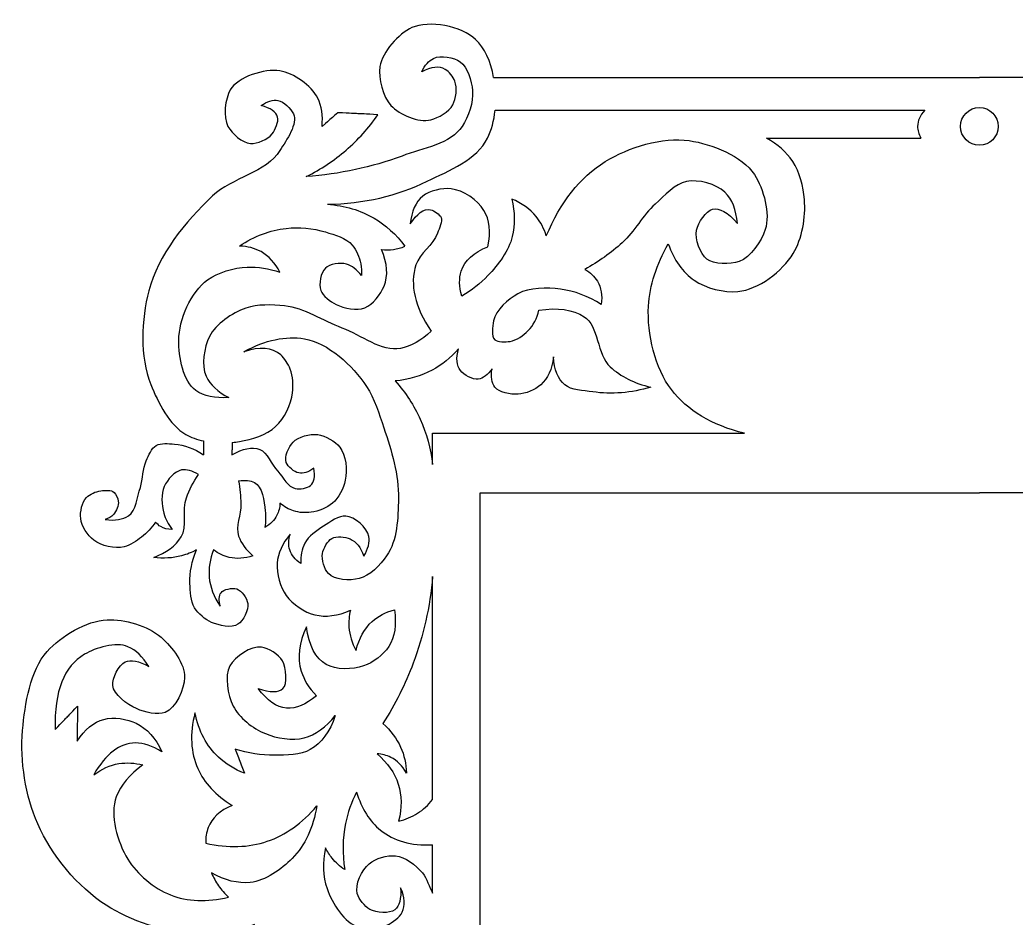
# Model space of a CAD drawing. Header units: millimetres. Extents: x -92 to 280, y -80 to 148.
# Drawn here: x 118.7 to 202.5, y 62.8 to 138.3 of the extents above; entities that cross this region are included whole.
import ezdxf

# ---------------------------------------------------------------- set-up
doc = ezdxf.new("R2010")
doc.units = ezdxf.units.MM
doc.linetypes.add('K5LT32772', pattern=[0])

msp = doc.modelspace()

# ---------------------------------------------------------------- linework, layer by layer
at = {"color": 30, "linetype": 'K5LT32772', "true_color": 0xff8000}
for p, q in [((158.524, 133.465), (199.392, 133.465)), ((240.259, 133.465), (199.392, 133.465)), ((158.653, 130.73), (194.799, 130.73)), ((181.471, 128.38), (194.471, 128.38)), ((153.392, 103.549), (179.634, 103.549)), ((153.392, 100.913), (153.392, 103.549)), ((157.392, 33.549), (157.392, 98.549)), ((157.392, 98.549), (199.392, 98.549)), ((241.392, 98.549), (199.392, 98.549)), ((153.392, 72.74), (153.392, 91.491)), ((153.392, 64.864), (153.392, 68.933))]:
    msp.add_line(p, q, dxfattribs=at)
msp.add_circle((199.392, 129.364), 1.587, dxfattribs=at)
for points, knots in [([(158.524, 133.465), (158.281, 134.872), (157.778, 135.942), (157.015, 136.675), (155.842, 137.804), (153.079, 138.317), (151.649, 137.669), (150.538, 137.166), (149.151, 135.63), (148.966, 134.39), (148.816, 133.392), (149.211, 131.855), (149.893, 131.11), (150.604, 130.334), (152.207, 129.664), (153.239, 129.917), (153.89, 130.078), (154.77, 130.585), (155.094, 131.176), (155.382, 131.703), (155.492, 132.589), (155.26, 133.164), (155.112, 133.531), (154.791, 133.972), (154.465, 134.158), (153.953, 134.449), (153.29, 134.383), (152.477, 133.959)], [0, 0, 0, 0, 1, 1, 1, 2, 2, 2, 3, 3, 3, 4, 4, 4, 5, 5, 5, 6, 6, 6, 7, 7, 7, 8, 8, 8, 9, 9, 9, 9]), ([(152.477, 133.959), (152.743, 134.51), (153.074, 134.885), (153.471, 135.085), (154.071, 135.388), (155.183, 135.164), (155.723, 134.787), (156.348, 134.352), (156.675, 133.191), (156.75, 132.369), (156.84, 131.39), (156.407, 130.173), (155.889, 129.364), (154.953, 127.903), (152.572, 127.523), (150.821, 126.87), (148.269, 125.917), (145.585, 125.343), (142.771, 125.147)], [0, 0, 0, 0, 1, 1, 1, 2, 2, 2, 3, 3, 3, 4, 4, 4, 5, 5, 5, 6, 6, 6, 6]), ([(144.096, 129.364), (144.176, 130.279), (144.054, 131.071), (143.731, 131.739), (143.206, 132.829), (141.686, 133.836), (140.551, 134.025), (139.257, 134.24), (137.002, 133.531), (136.377, 132.435), (135.947, 131.68), (135.746, 130.16), (136.179, 129.364), (136.512, 128.751), (137.386, 127.976), (138.067, 127.93), (138.638, 127.891), (139.511, 128.252), (139.889, 128.725), (140.174, 129.081), (140.464, 129.764), (140.353, 130.149), (140.227, 130.584), (139.763, 130.904), (138.961, 131.11)], [0, 0, 0, 0, 1, 1, 1, 2, 2, 2, 3, 3, 3, 4, 4, 4, 5, 5, 5, 6, 6, 6, 7, 7, 7, 8, 8, 8, 8]), ([(138.961, 131.11), (139.483, 131.472), (139.958, 131.615), (140.386, 131.541), (140.879, 131.455), (141.462, 130.845), (141.678, 130.414), (142.09, 129.59), (141.099, 128.225), (140.551, 127.334), (139.411, 125.478), (136.518, 125.051), (134.887, 123.524), (132.588, 121.373), (130.289, 118.501), (129.52, 115.54), (128.89, 113.113), (128.751, 109.996), (129.686, 107.656), (130.295, 106.132), (131.272, 104.227), (132.634, 103.449), (133.064, 103.204), (133.577, 103.025), (134.125, 102.909)], [0, 0, 0, 0, 1, 1, 1, 2, 2, 2, 3, 3, 3, 4, 4, 4, 5, 5, 5, 6, 6, 6, 7, 7, 7, 8, 8, 8, 8]), ([(142.771, 125.147), (143.996, 125.759), (145.111, 126.499), (146.117, 127.367), (147.121, 128.233), (148.015, 129.227), (148.8, 130.348)], [0, 0, 0, 0, 1, 1, 1, 2, 2, 2, 2]), ([(144.541, 122.81), (147.608, 122.864), (150.408, 123.51), (152.941, 124.75), (154.769, 125.644), (157.141, 126.584), (158.009, 128.36), (158.352, 129.061), (158.566, 129.851), (158.653, 130.73)], [0, 0, 0, 0, 1, 1, 1, 2, 2, 2, 3, 3, 3, 3]), ([(194.799, 130.73), (194.397, 130.289), (194.195, 129.834), (194.193, 129.364), (194.192, 129.043), (194.285, 128.715), (194.471, 128.38)], [0, 0, 0, 0, 1, 1, 1, 2, 2, 2, 2]), ([(162.962, 120.152), (164.131, 122.987), (165.785, 125.07), (167.923, 126.401), (169.873, 127.615), (172.739, 128.502), (174.983, 128.166), (176.891, 127.88), (179.453, 126.865), (180.469, 125.304), (181.243, 124.114), (181.823, 122.03), (181.375, 120.677), (181.047, 119.685), (180.146, 118.353), (179.181, 118.005), (178.42, 117.732), (177.058, 117.725), (176.462, 118.196), (175.898, 118.642), (175.456, 119.886), (175.603, 120.629), (175.729, 121.267), (176.4, 122.262), (176.939, 122.394), (177.527, 122.539), (178.226, 122.141), (179.038, 121.202)], [0, 0, 0, 0, 1, 1, 1, 2, 2, 2, 3, 3, 3, 4, 4, 4, 5, 5, 5, 6, 6, 6, 7, 7, 7, 8, 8, 8, 9, 9, 9, 9]), ([(173.224, 119.492), (173.706, 118.11), (174.432, 117.085), (175.403, 116.415), (176.381, 115.741), (177.927, 115.375), (179.078, 115.475), (180.794, 115.624), (182.827, 117.184), (183.736, 118.68), (184.48, 119.904), (184.807, 121.72), (184.676, 123.209), (184.582, 124.289), (184.291, 125.52), (183.693, 126.414), (183.164, 127.206), (182.424, 127.861), (181.471, 128.38)], [0, 0, 0, 0, 1, 1, 1, 2, 2, 2, 3, 3, 3, 4, 4, 4, 5, 5, 5, 6, 6, 6, 6]), ([(179.038, 121.202), (178.942, 122.359), (178.592, 123.234), (177.988, 123.825), (177.268, 124.53), (175.737, 124.92), (174.744, 124.732), (173.788, 124.55), (172.921, 123.54), (172.121, 122.823), (171.07, 121.882), (170.4, 120.526), (169.354, 119.58), (168.406, 118.722), (167.357, 117.974), (166.206, 117.338)], [0, 0, 0, 0, 1, 1, 1, 2, 2, 2, 3, 3, 3, 4, 4, 4, 5, 5, 5, 5]), ([(158.049, 119.246), (158.296, 120.483), (158.185, 121.501), (157.715, 122.299), (157.208, 123.158), (155.953, 124.012), (154.948, 124.111), (154.199, 124.185), (153.133, 123.964), (152.563, 123.491), (151.97, 123), (151.62, 122.221), (151.513, 121.154)], [0, 0, 0, 0, 1, 1, 1, 2, 2, 2, 3, 3, 3, 4, 4, 4, 4]), ([(160.052, 123.253), (160.324, 122.132), (160.34, 121.083), (160.1, 120.104), (159.804, 118.899), (158.927, 117.735), (158.049, 116.813), (157.418, 116.15), (156.686, 115.578), (155.854, 115.096)], [0, 0, 0, 0, 1, 1, 1, 2, 2, 2, 3, 3, 3, 3]), ([(162.962, 120.152), (162.764, 120.77), (162.478, 121.31), (162.103, 121.774), (161.587, 122.413), (160.903, 122.906), (160.052, 123.253)], [0, 0, 0, 0, 1, 1, 1, 2, 2, 2, 2]), ([(144.541, 122.81), (146.013, 122.704), (147.325, 122.313), (148.475, 121.637), (149.455, 121.06), (150.319, 120.277), (151.065, 119.286)], [0, 0, 0, 0, 1, 1, 1, 2, 2, 2, 2]), ([(151.513, 121.154), (152.05, 121.993), (152.666, 122.482), (153.231, 122.346), (153.525, 122.276), (153.982, 121.977), (154.107, 121.7), (154.26, 121.357), (153.948, 120.808), (153.803, 120.391), (153.454, 119.389), (152.29, 118.667), (151.99, 117.719), (151.459, 116.038), (151.889, 114.178), (153.278, 112.138)], [0, 0, 0, 0, 1, 1, 1, 2, 2, 2, 3, 3, 3, 4, 4, 4, 5, 5, 5, 5]), ([(137.139, 119.295), (138.408, 120.143), (139.724, 120.64), (141.087, 120.786), (142.153, 120.899), (143.338, 120.799), (144.372, 120.482), (145.162, 120.24), (146.122, 119.98), (146.636, 119.378), (146.989, 118.964), (147.246, 118.361), (147.353, 117.804), (147.415, 117.484), (147.434, 117.152), (147.409, 116.81)], [0, 0, 0, 0, 1, 1, 1, 2, 2, 2, 3, 3, 3, 4, 4, 4, 5, 5, 5, 5]), ([(140.545, 117.091), (140.145, 117.882), (139.617, 118.46), (138.961, 118.826), (138.436, 119.119), (137.829, 119.275), (137.139, 119.295)], [0, 0, 0, 0, 1, 1, 1, 2, 2, 2, 2]), ([(147.409, 116.81), (147.032, 117.33), (146.609, 117.652), (146.139, 117.777), (145.609, 117.917), (144.734, 117.786), (144.372, 117.445), (143.986, 117.082), (143.801, 116.092), (143.986, 115.568), (144.155, 115.087), (144.787, 114.638), (145.283, 114.381), (145.964, 114.027), (147.015, 113.853), (147.685, 114.105), (148.362, 114.36), (149.035, 115.229), (149.313, 115.927), (149.666, 116.812), (149.592, 117.843), (149.093, 119.019)], [0, 0, 0, 0, 1, 1, 1, 2, 2, 2, 3, 3, 3, 4, 4, 4, 5, 5, 5, 6, 6, 6, 7, 7, 7, 7]), ([(149.093, 119.019), (149.433, 118.968), (149.767, 118.965), (150.094, 119.009), (150.424, 119.053), (150.748, 119.145), (151.065, 119.286)], [0, 0, 0, 0, 1, 1, 1, 2, 2, 2, 2]), ([(155.854, 115.096), (155.621, 115.888), (155.605, 116.588), (155.807, 117.195), (156.098, 118.073), (156.846, 118.757), (158.049, 119.246)], [0, 0, 0, 0, 1, 1, 1, 2, 2, 2, 2]), ([(179.634, 103.549), (176.878, 104.24), (174.827, 105.466), (173.48, 107.228), (172.116, 109.014), (171.418, 111.915), (171.558, 114.236), (171.664, 115.997), (172.219, 117.749), (173.224, 119.492)], [0, 0, 0, 0, 1, 1, 1, 2, 2, 2, 3, 3, 3, 3]), ([(136.252, 106.557), (135.081, 106.483), (134.154, 106.681), (133.469, 107.153), (132.398, 107.89), (132.023, 109.991), (132.038, 111.367), (132.057, 113.109), (133.05, 115.45), (134.463, 116.455), (135.342, 117.08), (136.666, 117.473), (137.802, 117.528), (138.702, 117.572), (139.616, 117.426), (140.545, 117.091)], [0, 0, 0, 0, 1, 1, 1, 2, 2, 2, 3, 3, 3, 4, 4, 4, 5, 5, 5, 5]), ([(166.206, 117.338), (166.669, 117.064), (167.019, 116.73), (167.255, 116.336), (167.579, 115.797), (167.69, 115.145), (167.589, 114.38)], [0, 0, 0, 0, 1, 1, 1, 2, 2, 2, 2]), ([(167.589, 114.38), (166.48, 115.092), (165.335, 115.521), (164.155, 115.668), (162.996, 115.812), (161.558, 115.827), (160.577, 115.286), (159.739, 114.825), (158.716, 113.932), (158.526, 112.997), (158.428, 112.517), (158.32, 111.691), (158.621, 111.423), (158.868, 111.202), (159.504, 111.214), (159.909, 111.279), (160.464, 111.369), (161.038, 111.778), (161.435, 112.186), (161.87, 112.632), (162.173, 113.204), (162.342, 113.903)], [0, 0, 0, 0, 1, 1, 1, 2, 2, 2, 3, 3, 3, 4, 4, 4, 5, 5, 5, 6, 6, 6, 7, 7, 7, 7]), ([(153.278, 112.138), (152.438, 111.36), (151.573, 110.878), (150.682, 110.691), (149.129, 110.365), (147.413, 111.805), (145.792, 112.4), (144.166, 112.997), (142.628, 114.093), (140.942, 114.268), (139.883, 114.379), (138.665, 114.411), (137.683, 114.07), (136.515, 113.664), (135.152, 112.745), (134.622, 111.685), (134.164, 110.769), (133.927, 109.262), (134.343, 108.345), (134.669, 107.63), (135.305, 107.033), (136.252, 106.557)], [0, 0, 0, 0, 1, 1, 1, 2, 2, 2, 3, 3, 3, 4, 4, 4, 5, 5, 5, 6, 6, 6, 7, 7, 7, 7]), ([(162.342, 113.903), (163.913, 114.147), (165.181, 113.964), (166.145, 113.354), (167.337, 112.601), (167.222, 110.159), (168.332, 109.14), (169.225, 108.32), (170.364, 107.751), (171.75, 107.431)], [0, 0, 0, 0, 1, 1, 1, 2, 2, 2, 3, 3, 3, 3]), ([(137.504, 110.406), (139.345, 111.398), (141.046, 111.763), (142.605, 111.499), (144.575, 111.166), (146.664, 109.266), (147.839, 107.491), (148.511, 106.475), (148.9, 105.199), (149.297, 104.012), (149.937, 102.096), (150.568, 100.037), (150.522, 98.05), (150.486, 96.448), (150.435, 94.502), (149.529, 93.246), (148.972, 92.475), (148.099, 91.534), (147.21, 91.325), (146.436, 91.142), (145.119, 91.197), (144.626, 91.755), (144.294, 92.131), (144.035, 92.918), (144.129, 93.445), (144.208, 93.89), (144.545, 94.497), (144.924, 94.704), (145.312, 94.916), (146.026, 94.856), (146.448, 94.671), (146.963, 94.444), (147.35, 93.959), (147.607, 93.213)], [0, 0, 0, 0, 1, 1, 1, 2, 2, 2, 3, 3, 3, 4, 4, 4, 5, 5, 5, 6, 6, 6, 7, 7, 7, 8, 8, 8, 9, 9, 9, 10, 10, 10, 11, 11, 11, 11]), ([(136.544, 102.775), (136.748, 102.793), (136.947, 102.819), (137.139, 102.853), (138.186, 103.035), (139.438, 103.405), (140.187, 104.112), (140.911, 104.794), (141.493, 105.945), (141.611, 106.961), (141.685, 107.597), (141.655, 108.349), (141.413, 108.948), (141.238, 109.378), (140.949, 109.855), (140.618, 110.141), (139.895, 110.763), (138.857, 110.851), (137.504, 110.406)], [0, 0, 0, 0, 1, 1, 1, 2, 2, 2, 3, 3, 3, 4, 4, 4, 5, 5, 5, 6, 6, 6, 6]), ([(155.571, 110.651), (154.913, 109.902), (154.174, 109.306), (153.355, 108.863), (152.425, 108.361), (151.391, 108.056), (150.254, 107.949)], [0, 0, 0, 0, 1, 1, 1, 2, 2, 2, 2]), ([(158.393, 108.981), (158.033, 108.459), (157.649, 108.167), (157.241, 108.107), (156.769, 108.037), (156.017, 108.433), (155.73, 108.822), (155.415, 109.25), (155.362, 109.86), (155.571, 110.651)], [0, 0, 0, 0, 1, 1, 1, 2, 2, 2, 3, 3, 3, 3]), ([(163.561, 109.975), (163.445, 108.943), (163.088, 108.161), (162.488, 107.63), (162.007, 107.204), (161.227, 106.865), (160.58, 106.835), (159.942, 106.805), (158.973, 106.966), (158.632, 107.431), (158.37, 107.79), (158.29, 108.306), (158.393, 108.981)], [0, 0, 0, 0, 1, 1, 1, 2, 2, 2, 3, 3, 3, 4, 4, 4, 4]), ([(171.75, 107.431), (170.09, 106.94), (168.46, 106.808), (166.861, 107.034), (166.072, 107.145), (165.064, 107.163), (164.515, 107.63), (163.942, 108.118), (163.624, 108.9), (163.561, 109.975)], [0, 0, 0, 0, 1, 1, 1, 2, 2, 2, 3, 3, 3, 3]), ([(150.254, 107.949), (151.138, 106.957), (151.84, 105.884), (152.361, 104.729), (152.896, 103.543), (153.24, 102.271), (153.392, 100.913)], [0, 0, 0, 0, 1, 1, 1, 2, 2, 2, 2]), ([(143.404, 100.607), (142.942, 100.274), (142.52, 100.144), (142.139, 100.216), (141.743, 100.29), (141.219, 100.737), (141.08, 101.09), (140.897, 101.557), (141.286, 102.423), (141.656, 102.815), (142.095, 103.281), (143.068, 103.512), (143.726, 103.436), (144.378, 103.361), (145.186, 102.883), (145.589, 102.378), (146.12, 101.714), (146.239, 100.462), (146.049, 99.594), (145.9, 98.913), (145.499, 98.117), (144.968, 97.662), (144.502, 97.262), (143.8, 96.983), (143.174, 96.903), (142.699, 96.842), (142.158, 96.87), (141.702, 97.018), (141.29, 97.151), (140.907, 97.374), (140.551, 97.685)], [0, 0, 0, 0, 1, 1, 1, 2, 2, 2, 3, 3, 3, 4, 4, 4, 5, 5, 5, 6, 6, 6, 7, 7, 7, 8, 8, 8, 9, 9, 9, 10, 10, 10, 10]), ([(125.84, 96.295), (126.673, 96.182), (127.331, 96.29), (127.814, 96.62), (128.437, 97.046), (128.556, 98.181), (128.811, 98.998), (129.038, 99.726), (128.995, 100.555), (129.309, 101.241), (129.519, 101.696), (129.743, 102.291), (130.134, 102.525), (130.527, 102.761), (131.168, 102.682), (131.667, 102.64), (132.514, 102.569), (133.328, 102.267), (134.11, 101.734)], [0, 0, 0, 0, 1, 1, 1, 2, 2, 2, 3, 3, 3, 4, 4, 4, 5, 5, 5, 6, 6, 6, 6]), ([(136.503, 101.734), (137.422, 102.272), (138.204, 102.425), (138.849, 102.194), (139.492, 101.963), (139.829, 100.937), (140.367, 100.354), (140.834, 99.848), (141.236, 99.011), (141.84, 98.904), (142.223, 98.837), (142.862, 98.91), (143.128, 99.157), (143.427, 99.435), (143.519, 99.918), (143.404, 100.607)], [0, 0, 0, 0, 1, 1, 1, 2, 2, 2, 3, 3, 3, 4, 4, 4, 5, 5, 5, 5]), ([(129.928, 93.113), (131.003, 93.51), (131.776, 94.084), (132.247, 94.836), (132.786, 95.696), (132.312, 97.092), (132.677, 98.115), (132.921, 98.798), (133.263, 99.45), (133.704, 100.07)], [0, 0, 0, 0, 1, 1, 1, 2, 2, 2, 3, 3, 3, 3]), ([(133.704, 100.07), (133.18, 100.402), (132.705, 100.535), (132.28, 100.467), (131.701, 100.375), (131.083, 99.638), (130.822, 99.076), (130.53, 98.448), (130.59, 97.525), (130.789, 96.823), (130.924, 96.348), (131.156, 95.895), (131.485, 95.465)], [0, 0, 0, 0, 1, 1, 1, 2, 2, 2, 3, 3, 3, 4, 4, 4, 4]), ([(137.078, 99.548), (137.183, 98.905), (137.244, 98.261), (137.262, 97.616), (137.286, 96.712), (136.801, 95.71), (137.078, 94.902), (137.286, 94.295), (137.684, 93.743), (138.274, 93.245)], [0, 0, 0, 0, 1, 1, 1, 2, 2, 2, 3, 3, 3, 3]), ([(137.078, 99.548), (137.621, 99.631), (138.066, 99.585), (138.412, 99.41), (139.07, 99.078), (139.213, 97.851), (139.309, 97.018), (139.361, 96.568), (139.353, 96.108), (139.286, 95.638)], [0, 0, 0, 0, 1, 1, 1, 2, 2, 2, 3, 3, 3, 3]), ([(130.095, 96.084), (129.754, 95.592), (129.358, 95.171), (128.907, 94.818), (128.472, 94.479), (127.958, 94.115), (127.45, 93.994), (126.65, 93.804), (125.514, 94.067), (124.881, 94.569), (124.374, 94.971), (123.858, 95.73), (123.788, 96.371), (123.727, 96.934), (123.891, 97.755), (124.287, 98.154), (124.567, 98.437), (125.059, 98.652), (125.475, 98.71), (125.837, 98.761), (126.355, 98.795), (126.606, 98.576), (126.784, 98.421), (126.919, 98.094), (126.951, 97.847), (127, 97.48), (126.807, 96.991), (126.549, 96.716), (126.371, 96.527), (126.135, 96.387), (125.84, 96.295)], [0, 0, 0, 0, 1, 1, 1, 2, 2, 2, 3, 3, 3, 4, 4, 4, 5, 5, 5, 6, 6, 6, 7, 7, 7, 8, 8, 8, 9, 9, 9, 10, 10, 10, 10]), ([(140.551, 97.685), (140.538, 97.3), (140.454, 96.955), (140.298, 96.65), (140.089, 96.24), (139.752, 95.903), (139.286, 95.638)], [0, 0, 0, 0, 1, 1, 1, 2, 2, 2, 2]), ([(147.607, 93.213), (147.977, 93.834), (148.121, 94.387), (148.038, 94.869), (147.912, 95.604), (146.811, 96.544), (146.083, 96.592), (145.512, 96.629), (144.793, 96.1), (144.228, 95.731), (143.639, 95.345), (142.951, 94.904), (142.638, 94.306), (142.381, 93.815), (142.271, 93.241), (142.307, 92.584)], [0, 0, 0, 0, 1, 1, 1, 2, 2, 2, 3, 3, 3, 4, 4, 4, 5, 5, 5, 5]), ([(131.485, 95.465), (131.113, 95.451), (130.791, 95.53), (130.517, 95.7), (130.361, 95.798), (130.22, 95.926), (130.095, 96.084)], [0, 0, 0, 0, 1, 1, 1, 2, 2, 2, 2]), ([(141.413, 95.068), (140.753, 94.273), (140.388, 93.455), (140.319, 92.617), (140.247, 91.735), (140.568, 90.618), (141.081, 89.9), (141.611, 89.159), (142.617, 88.489), (143.5, 88.277), (144.411, 88.058), (145.405, 88.191), (146.481, 88.675)], [0, 0, 0, 0, 1, 1, 1, 2, 2, 2, 3, 3, 3, 4, 4, 4, 4]), ([(142.307, 92.584), (141.828, 92.913), (141.519, 93.299), (141.379, 93.743), (141.255, 94.139), (141.266, 94.581), (141.413, 95.068)], [0, 0, 0, 0, 1, 1, 1, 2, 2, 2, 2]), ([(133.539, 93.743), (133.13, 93.526), (132.711, 93.36), (132.28, 93.246), (131.53, 93.046), (130.746, 93.002), (129.928, 93.113)], [0, 0, 0, 0, 1, 1, 1, 2, 2, 2, 2]), ([(135.526, 89.005), (135.393, 89.509), (135.415, 89.885), (135.593, 90.132), (135.807, 90.431), (136.555, 90.575), (136.918, 90.463), (137.326, 90.337), (137.769, 89.67), (137.845, 89.237), (137.941, 88.691), (137.465, 87.772), (137.017, 87.482), (136.503, 87.149), (135.441, 87.36), (134.798, 87.647), (134.254, 87.89), (133.68, 88.367), (133.373, 88.873), (133.032, 89.437), (132.995, 90.243), (132.976, 90.927), (132.949, 91.866), (133.137, 92.805), (133.539, 93.743)], [0, 0, 0, 0, 1, 1, 1, 2, 2, 2, 3, 3, 3, 4, 4, 4, 5, 5, 5, 6, 6, 6, 7, 7, 7, 8, 8, 8, 8]), ([(134.963, 93.743), (134.657, 92.962), (134.535, 92.2), (134.599, 91.457), (134.671, 90.615), (134.98, 89.798), (135.526, 89.005)], [0, 0, 0, 0, 1, 1, 1, 2, 2, 2, 2]), ([(138.274, 93.245), (137.576, 93.012), (136.914, 92.968), (136.288, 93.113), (135.827, 93.22), (135.385, 93.43), (134.963, 93.743)], [0, 0, 0, 0, 1, 1, 1, 2, 2, 2, 2]), ([(153.392, 91.491), (153.172, 88.952), (152.63, 86.527), (151.765, 84.217), (151.105, 82.454), (150.257, 80.758), (149.221, 79.129)], [0, 0, 0, 0, 1, 1, 1, 2, 2, 2, 2]), ([(150.175, 88.709), (150.377, 87.462), (150.218, 86.429), (149.698, 85.608), (149.256, 84.911), (148.378, 84.257), (147.591, 83.978), (146.662, 83.65), (145.236, 83.644), (144.45, 84.098), (143.553, 84.616), (142.996, 85.676), (142.781, 87.278)], [0, 0, 0, 0, 1, 1, 1, 2, 2, 2, 3, 3, 3, 4, 4, 4, 4]), ([(146.481, 88.675), (146.365, 88.188), (146.324, 87.709), (146.358, 87.238), (146.407, 86.573), (146.606, 85.923), (146.955, 85.29)], [0, 0, 0, 0, 1, 1, 1, 2, 2, 2, 2]), ([(146.955, 85.29), (147.197, 86.31), (147.648, 87.119), (148.306, 87.715), (148.808, 88.169), (149.431, 88.501), (150.175, 88.709)], [0, 0, 0, 0, 1, 1, 1, 2, 2, 2, 2]), ([(138.418, 62.222), (136.683, 61.677), (134.974, 61.438), (133.29, 61.506), (130.781, 61.607), (128.02, 62.52), (125.936, 63.851), (123.522, 65.393), (121.329, 68.059), (120.172, 70.689), (119.141, 73.034), (118.676, 75.982), (118.9, 78.56), (119.096, 80.808), (119.531, 83.607), (120.967, 85.198), (122.146, 86.505), (124.264, 87.778), (126.016, 87.862), (127.478, 87.932), (129.424, 87.363), (130.548, 86.391), (131.472, 85.591), (132.57, 84.147), (132.535, 83.012), (132.505, 82.038), (131.778, 80.399), (130.905, 80.07), (130.271, 79.831), (129.183, 80.065), (128.48, 80.388), (127.681, 80.756), (126.551, 81.591), (126.493, 82.336), (126.446, 82.936), (126.978, 84.086), (127.526, 84.324), (128.022, 84.539), (128.685, 84.406), (129.514, 83.926)], [0, 0, 0, 0, 1, 1, 1, 2, 2, 2, 3, 3, 3, 4, 4, 4, 5, 5, 5, 6, 6, 6, 7, 7, 7, 8, 8, 8, 9, 9, 9, 10, 10, 10, 11, 11, 11, 12, 12, 12, 13, 13, 13, 13]), ([(142.781, 87.278), (142.147, 85.924), (142.001, 84.679), (142.344, 83.541), (142.564, 82.807), (142.988, 82.118), (143.616, 81.474)], [0, 0, 0, 0, 1, 1, 1, 2, 2, 2, 2]), ([(129.514, 83.926), (129.014, 84.757), (128.431, 85.313), (127.765, 85.596), (126.742, 86.03), (125.055, 85.505), (124.108, 84.96), (122.377, 83.964), (121.556, 81.857), (121.643, 78.639)], [0, 0, 0, 0, 1, 1, 1, 2, 2, 2, 3, 3, 3, 3]), ([(138.726, 82.07), (139.743, 81.747), (140.432, 81.747), (140.793, 82.07), (141.203, 82.436), (141.105, 83.819), (140.753, 84.416), (140.44, 84.948), (139.594, 85.483), (139.004, 85.568), (138.131, 85.694), (136.764, 84.747), (136.341, 83.978), (135.879, 83.138), (136.152, 81.534), (136.619, 80.599), (137.109, 79.62), (138.278, 78.73), (139.322, 78.294), (140.287, 77.891), (141.594, 77.675), (142.582, 77.936), (143.552, 78.192), (144.427, 78.815), (145.206, 79.804)], [0, 0, 0, 0, 1, 1, 1, 2, 2, 2, 3, 3, 3, 4, 4, 4, 5, 5, 5, 6, 6, 6, 7, 7, 7, 8, 8, 8, 8]), ([(143.616, 81.474), (142.738, 80.716), (141.903, 80.372), (141.111, 80.44), (140.267, 80.514), (139.472, 81.057), (138.726, 82.07)], [0, 0, 0, 0, 1, 1, 1, 2, 2, 2, 2]), ([(123.499, 77.666), (124.138, 78.644), (124.883, 79.251), (125.735, 79.488), (126.549, 79.715), (127.695, 79.531), (128.468, 79.157), (129.375, 78.719), (130.092, 77.918), (130.622, 76.755)], [0, 0, 0, 0, 1, 1, 1, 2, 2, 2, 3, 3, 3, 3]), ([(133.399, 80.043), (132.959, 78.258), (133.038, 76.695), (133.638, 75.352), (134.18, 74.138), (135.147, 73.104), (136.54, 72.251)], [0, 0, 0, 0, 1, 1, 1, 2, 2, 2, 2]), ([(137.573, 74.955), (136.721, 75.289), (135.992, 75.74), (135.387, 76.306), (134.39, 77.238), (133.727, 78.484), (133.399, 80.043)], [0, 0, 0, 0, 1, 1, 1, 2, 2, 2, 2]), ([(145.206, 79.804), (144.755, 78.437), (144.053, 77.483), (143.099, 76.942), (142.278, 76.477), (141.085, 76.473), (140.078, 76.465), (138.978, 76.457), (137.878, 76.629), (136.778, 76.982)], [0, 0, 0, 0, 1, 1, 1, 2, 2, 2, 3, 3, 3, 3]), ([(149.221, 79.129), (149.879, 78.546), (150.374, 77.888), (150.705, 77.154), (151.005, 76.488), (151.171, 75.759), (151.202, 74.968)], [0, 0, 0, 0, 1, 1, 1, 2, 2, 2, 2]), ([(130.622, 76.755), (129.834, 77.256), (129.089, 77.505), (128.385, 77.501), (127.069, 77.493), (125.901, 76.6), (124.88, 74.823)], [0, 0, 0, 0, 1, 1, 1, 2, 2, 2, 2]), ([(151.202, 74.968), (150.86, 75.584), (150.418, 76.026), (149.877, 76.293), (149.531, 76.464), (149.144, 76.563), (148.717, 76.591)], [0, 0, 0, 0, 1, 1, 1, 2, 2, 2, 2]), ([(148.717, 76.591), (149.606, 75.835), (150.202, 74.985), (150.506, 74.04), (150.809, 73.096), (150.82, 72.058), (150.539, 70.926)], [0, 0, 0, 0, 1, 1, 1, 2, 2, 2, 2]), ([(124.88, 74.823), (125.553, 75.326), (126.262, 75.639), (127.005, 75.762), (127.651, 75.868), (128.322, 75.831), (129.02, 75.651)], [0, 0, 0, 0, 1, 1, 1, 2, 2, 2, 2]), ([(129.02, 75.651), (127.897, 74.858), (127.152, 73.965), (126.784, 72.973), (126.223, 71.457), (126.875, 69.154), (127.751, 67.728), (128.52, 66.477), (129.965, 65.26), (131.339, 64.719), (132.773, 64.156), (134.4, 64.096), (136.222, 64.54)], [0, 0, 0, 0, 1, 1, 1, 2, 2, 2, 3, 3, 3, 4, 4, 4, 4]), ([(146.995, 73.378), (146.562, 72.516), (146.253, 71.633), (146.067, 70.728), (145.81, 69.478), (145.788, 68.186), (146.001, 66.852)], [0, 0, 0, 0, 1, 1, 1, 2, 2, 2, 2]), ([(146.995, 73.378), (147.43, 71.976), (148.104, 70.904), (149.015, 70.164), (150.123, 69.265), (151.582, 68.855), (153.392, 68.933)], [0, 0, 0, 0, 1, 1, 1, 2, 2, 2, 2]), ([(136.54, 72.251), (135.501, 71.822), (134.825, 71.199), (134.512, 70.383), (134.362, 69.99), (134.296, 69.553), (134.314, 69.071)], [0, 0, 0, 0, 1, 1, 1, 2, 2, 2, 2]), ([(134.314, 69.071), (136.197, 68.648), (137.92, 68.701), (139.481, 69.23), (141.031, 69.755), (142.422, 70.749), (143.655, 72.212)], [0, 0, 0, 0, 1, 1, 1, 2, 2, 2, 2]), ([(143.655, 72.212), (143.358, 70.38), (142.669, 68.909), (141.588, 67.799), (140.684, 66.871), (139.307, 65.9), (138.05, 65.772), (137.016, 65.666), (135.93, 65.931), (134.791, 66.567)], [0, 0, 0, 0, 1, 1, 1, 2, 2, 2, 3, 3, 3, 3]), ([(150.539, 70.926), (151.125, 71.067), (151.655, 71.288), (152.129, 71.589), (152.606, 71.891), (153.027, 72.275), (153.392, 72.74)], [0, 0, 0, 0, 1, 1, 1, 2, 2, 2, 2]), ([(144.378, 68.674), (144.117, 67.42), (144.161, 66.283), (144.51, 65.262), (144.941, 64.002), (145.974, 62.34), (147.193, 62.015), (147.876, 61.833), (148.868, 61.862), (149.545, 62.181), (150.031, 62.41), (150.617, 62.82), (150.837, 63.274), (151.105, 63.826), (151.061, 64.511), (150.705, 65.328)], [0, 0, 0, 0, 1, 1, 1, 2, 2, 2, 3, 3, 3, 4, 4, 4, 5, 5, 5, 5]), ([(146.001, 66.852), (145.594, 67.126), (145.24, 67.446), (144.941, 67.812), (144.725, 68.076), (144.537, 68.363), (144.378, 68.674)], [0, 0, 0, 0, 1, 1, 1, 2, 2, 2, 2]), ([(150.705, 65.328), (150.766, 64.408), (150.601, 63.79), (150.208, 63.473), (149.781, 63.128), (148.673, 63.201), (148.121, 63.506), (147.672, 63.754), (147.198, 64.357), (147.061, 64.831), (146.842, 65.587), (147.436, 66.823), (148.055, 67.349), (148.584, 67.799), (149.575, 68.085), (150.274, 68.011), (151.084, 67.926), (151.989, 67.235), (152.537, 66.567), (152.926, 66.093), (153.106, 65.431), (153.392, 64.864)], [0, 0, 0, 0, 1, 1, 1, 2, 2, 2, 3, 3, 3, 4, 4, 4, 5, 5, 5, 6, 6, 6, 7, 7, 7, 7]), ([(134.791, 66.567), (134.955, 66.185), (135.153, 65.827), (135.387, 65.494), (135.628, 65.149), (135.906, 64.831), (136.222, 64.54)], [0, 0, 0, 0, 1, 1, 1, 2, 2, 2, 2])]:
    msp.add_open_spline(points, degree=3, knots=knots, dxfattribs=at)
for points in [[(145.421, 130.514), (144.538, 129.747), (144.979, 130.131), (144.096, 129.364)], [(148.8, 130.348), (146.547, 130.458), (147.674, 130.403), (145.421, 130.514)], [(134.125, 102.909), (134.115, 102.126), (134.12, 102.517), (134.11, 101.734)], [(136.544, 102.775), (136.516, 102.081), (136.53, 102.428), (136.503, 101.734)], [(121.643, 78.639), (122.889, 79.938), (122.266, 79.289), (123.511, 80.587)], [(123.511, 80.587), (123.503, 78.64), (123.507, 79.614), (123.499, 77.666)], [(136.778, 76.982), (137.308, 75.63), (137.043, 76.306), (137.573, 74.955)]]:
    msp.add_open_spline(points, degree=3, dxfattribs=at)

doc.saveas('drawing.dxf')
